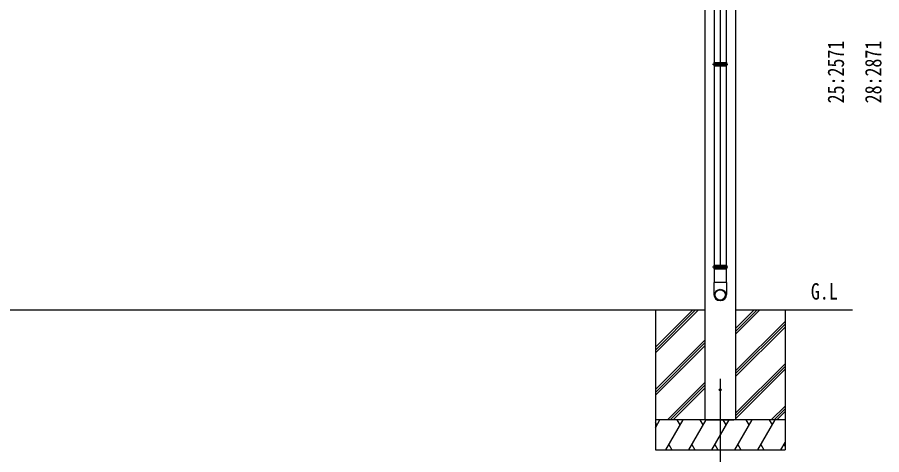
# Model space of a CAD drawing. Units: millimetres, scale not verified. Extents: x -10512 to 10512, y -7425 to 7425.
# Drawn here: x -6528 to -2195, y -4238 to -2044 of the extents above; entities that cross this region are included whole.
import ezdxf
from ezdxf.enums import TextEntityAlignment as Align

# ---------------------------------------------------------------- set-up
doc = ezdxf.new("R2010")
doc.units = ezdxf.units.MM
doc.header["$LTSCALE"] = 40
for name, color, linetype in [('0-2_USER1', 3, 'Continuous'), ('0-4_YKK_12', 2, 'Continuous'), ('0-5_YKK_13', 4, 'Continuous'), ('0-6_YKK_A1', 4, 'Continuous'), ('0-7_YKK_D', 6, 'Continuous')]:
    doc.layers.add(name, color=color, linetype=linetype)
doc.styles.add('ＭＳ ゴシック', font='')
doc.styles.get('ＭＳ ゴシック').set_extended_font_data('MS Gothic')

msp = doc.modelspace()

# ---------------------------------------------------------------- linework, layer by layer
at = {"layer": '0-4_YKK_12'}
for p, q in [((-3004.45, -1168.78), (-3004.45, -3297.41)), ((-3004.45, -3856.58), (-3004.45, -4277.66))]:
    msp.add_line(p, q, dxfattribs=at)
at = {"layer": '0-5_YKK_13'}
for p, q in [((-3034.45, -1273.22), (-3034.45, -2270.24)), ((-2974.45, -1273.22), (-2974.45, -2270.24)), ((-3042.45, -2279.24), (-2966.45, -2279.24)), ((-3037.05, -2272.24), (-2971.85, -2272.24)), ((-3037.05, -2286.24), (-2971.85, -2286.24)), ((-3036.45, -2270.24), (-2972.45, -2270.24)), ((-3036.45, -2270.24), (-3036.45, -2272.24)), ((-3036.45, -2286.24), (-3036.45, -2288.24)), ((-3036.45, -2288.24), (-2972.45, -2288.24)), ((-3034.45, -2288.24), (-3034.45, -3286.88)), ((-2974.45, -2288.24), (-2974.45, -3286.88)), ((-2972.45, -2270.24), (-2972.45, -2272.24)), ((-2972.45, -2286.24), (-2972.45, -2288.24)), ((-3037.05, -3288.88), (-2971.85, -3288.88)), ((-3036.45, -3286.88), (-2972.45, -3286.88)), ((-3036.45, -3286.88), (-3036.45, -3288.88)), ((-2972.45, -3286.88), (-2972.45, -3288.88)), ((-3042.45, -3295.88), (-2966.45, -3295.88)), ((-3037.05, -3302.88), (-2971.85, -3302.88)), ((-3036.45, -3302.88), (-3036.45, -3304.88)), ((-3036.45, -3304.88), (-2972.45, -3304.88)), ((-3034.45, -3304.88), (-3034.45, -3374.34)), ((-2974.45, -3304.88), (-2974.45, -3374.34)), ((-2972.45, -3302.88), (-2972.45, -3304.88)), ((-2972.6, -3374.34), (-3036.3, -3374.34)), ((-3036.3, -3374.34), (-3036.3, -3433.61)), ((-2972.6, -3374.34), (-2972.6, -3433.61))]:
    msp.add_line(p, q, dxfattribs=at)
msp.add_circle((-3004.45, -3912.52), 5, dxfattribs=at)
for centre, radius, start, end in [((-3010.2, -2279.24), 27.75, 165.38919, 194.61079), ((-2998.7, -2279.24), 27.75, 0, 14.61083), ((-2998.7, -2279.24), 27.75, 345.38917, 0), ((-3010.2, -3295.88), 27.75, 165.38919, 194.61079), ((-2998.7, -3295.88), 27.75, 0, 14.61083), ((-2998.7, -3295.88), 27.75, 345.38917, 0), ((-3005.3, -3433.61), 31, 180, 270), ((-3003.6, -3433.61), 31, 270, 0)]:
    msp.add_arc(centre, radius, start, end, dxfattribs=at)
for major_axis in [(-28.29, 0), (-25.83, 0)]:
    msp.add_ellipse((-3004.45, -3436.43), major_axis=major_axis, ratio=0.996195, dxfattribs=at)
at = {"layer": '0-6_YKK_A1'}
for p, q in [((-3081.45, -941.1), (-3081.45, -3512.52)), ((-2927.45, -927.17), (-2927.45, -3512.52)), ((-3081.45, -3512.52), (-8810.45, -3512.52)), ((-3329.45, -3514.66), (-3327.32, -3512.52)), ((-3329.45, -3512.52), (-3329.45, -4212.52)), ((-3329.45, -3698.5), (-3143.47, -3512.52)), ((-3329.45, -3712.65), (-3129.33, -3512.52)), ((-3329.45, -3726.79), (-3115.19, -3512.52)), ((-3329.45, -3514.66), (-3327.32, -3512.52)), ((-3081.45, -3512.52), (-3081.45, -4062.52)), ((-2340.53, -3512.52), (-2927.45, -3512.52)), ((-2927.45, -3633.16), (-2806.82, -3512.52)), ((-2927.45, -3619.01), (-2820.96, -3512.52)), ((-2927.45, -3604.87), (-2835.1, -3512.52)), ((-2927.45, -3512.52), (-2927.45, -4062.52)), ((-2679.45, -3512.52), (-2679.45, -4212.52)), ((-2927.45, -3817), (-2679.45, -3569)), ((-2927.45, -3831.14), (-2679.45, -3583.15)), ((-2927.45, -3845.29), (-2679.45, -3597.29)), ((-3329.45, -3910.63), (-3081.45, -3662.64)), ((-3329.45, -3924.78), (-3081.45, -3676.78)), ((-3329.45, -3938.92), (-3081.45, -3690.92)), ((-2927.45, -4029.13), (-2679.45, -3781.14)), ((-2927.45, -4043.28), (-2679.45, -3795.28)), ((-2927.45, -4057.42), (-2679.45, -3809.42)), ((-3269.21, -4062.52), (-3081.45, -3874.77)), ((-3255.07, -4062.52), (-3081.45, -3888.91)), ((-3240.92, -4062.52), (-3081.45, -3903.05)), ((-2748.71, -4062.52), (-2679.45, -3993.27)), ((-2734.57, -4062.52), (-2679.45, -4007.41)), ((-2720.42, -4062.52), (-2679.45, -4021.55)), ((-2679.45, -4062.52), (-3329.45, -4062.52)), ((-3329.45, -4102.62), (-3306.3, -4062.52)), ((-3277.43, -4212.52), (-3190.83, -4062.52)), ((-3205.83, -4088.51), (-3220.83, -4062.52)), ((-3161.96, -4212.52), (-3075.36, -4062.52)), ((-3090.36, -4088.51), (-3105.36, -4062.52)), ((-3071.95, -4062.52), (-2936.95, -4062.52)), ((-3046.49, -4212.52), (-2959.89, -4062.52)), ((-2974.89, -4088.51), (-2989.89, -4062.52)), ((-2931.02, -4212.52), (-2844.42, -4062.52)), ((-2859.42, -4088.51), (-2874.42, -4062.52)), ((-2815.55, -4212.52), (-2728.95, -4062.52)), ((-2758.95, -4062.52), (-2743.95, -4088.51)), ((-3321.3, -4088.51), (-3329.45, -4074.39)), ((-3262.44, -4186.55), (-3247.44, -4212.52)), ((-3146.96, -4186.54), (-3131.96, -4212.52)), ((-3031.49, -4186.54), (-3016.5, -4212.52)), ((-2916.02, -4186.55), (-2901.03, -4212.52)), ((-2800.55, -4186.55), (-2785.56, -4212.52)), ((-2700.08, -4212.52), (-2679.45, -4176.79)), ((-2685.08, -4186.55), (-2679.45, -4196.3)), ((-3329.45, -4212.52), (-2679.45, -4212.52))]:
    msp.add_line(p, q, dxfattribs=at)

# ---------------------------------------------------------------- texts
at = {"layer": '0-2_USER1', "style": 'ＭＳ ゴシック', "width": 0.8}
msp.add_text('G.L', height=82.48, dxfattribs=at).set_placement((-2550.02, -3484.5), align=Align.BOTTOM_LEFT)
at = {"layer": '0-7_YKK_D', "style": 'ＭＳ ゴシック', "width": 0.8}
for s, p in [('25:2571', (-2358.92, -2475.81)), ('28:2871', (-2171.42, -2475.81))]:
    msp.add_text(s, height=82.48, rotation=90, dxfattribs=at).set_placement(p, align=Align.BOTTOM_LEFT)

doc.saveas('drawing.dxf')
